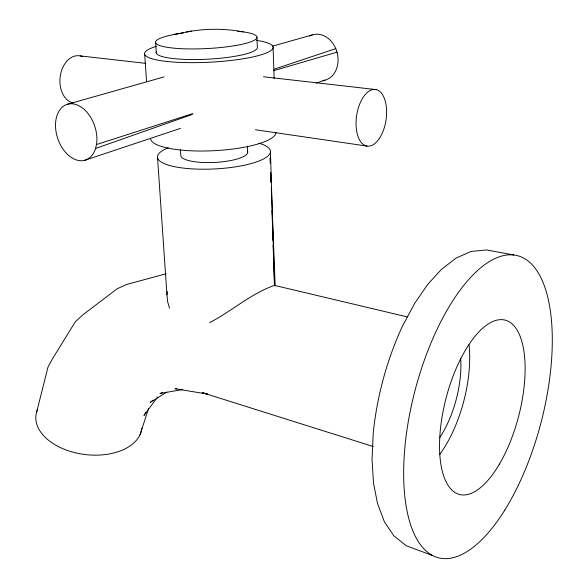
<?xml version="1.0" encoding="UTF-8"?>
<svg xmlns="http://www.w3.org/2000/svg" width="588" height="588" viewBox="0 0 588 588"><rect width="100%" height="100%" fill="white"/><g stroke="black" fill="none" stroke-linecap="round" stroke-linejoin="round"><path stroke-width="0.88" d="M169.513 308.296L167.639 301.659L166.955 294.86L167.323 291.582M95.587 148.455L96.491 144.545A29.319 19.514 71.6 0 0 70.692 103.76A29.319 19.514 71.6 0 0 60.939 145.795A29.319 19.514 71.6 0 0 95.587 148.455L192.21 114.439M36.75 411.681L48.054 366.883L52.538 358.731L75.308 321.798L82.768 314.933L117.188 288.737L126.663 284.46L166.073 273.78M140.017 434.752L148.551 408.572M145.853 412.335L143.987 415.481L157.599 397.003M152.998 400.163L150.153 402.479L166.845 392.1M209.607 322.65C231.723 311.221 250.863 293.588 274.493 285.378L407.374 316.939M162.442 392.608L159.987 393.475L182.273 389.601M274.045 69.237L335.777 48.642L337.005 52.163A23.513 18.853 75.7 0 1 322.885 80.593M84.731 160.296L180.45 128.375M316.351 83.055L325.054 80.152M96.491 144.545L192.923 113.55M273.589 70.7L337.005 52.163M67.105 104.377L164.126 76.888M272.611 46.143L312.309 34.898M186.396 32.046C205.087 28.364 224.609 28.393 243.314 31.899M173.622 34.582L191.298 31.046M176.856 388.764L175.062 388.719L207.637 394.107L202.199 392.63L373.321 446.557M80.269 55.911L145.78 63.35M263.475 76.741L376.166 89.611A28.621 14.862 -81.5 0 1 381.465 134.843A28.621 14.862 -81.5 0 1 356.343 128.941A28.621 14.862 -81.5 0 1 376.166 89.611M255.39 129.75L367.015 146.089M513.868 255.008L486.526 249.944L471.157 251.436L456.185 258L441.323 269.502L427.821 284.261L414.783 303.165L402.398 326.274C386.926 359.834 377.136 395.871 373.27 432.621L372.042 459.36L373.505 483.013L377.496 503.416L384.361 521.762L393.864 535.889L406.345 545.789L432.79 555.623M273.721 262.579L274.493 285.378L275.177 285.871L271.362 187.925M157.547 157.797L166.955 294.86M144.67 54.236L146.588 81.614M155.607 42.748L156.29 53.016M180.442 149.661L180.832 155.989A33.516 8.71 -2.9 0 0 217.604 162.259A33.516 8.71 -2.9 0 0 247.423 151.065M247.408 146.081L247.673 152.417M270.186 157.724L270.399 163.214M270.759 172.365L271.149 182.434M256.985 37.478L257.375 47.753A50.656 9.195 -2.9 0 1 203.705 59.359A50.656 9.195 -2.9 0 1 156.452 51.568M270.179 158.606L270.333 163.163M270.767 175.93L270.987 182.317M271.355 193.261L271.671 202.382M271.95 210.592L272.325 221.536M272.538 227.924L272.972 240.69M273.126 245.247L273.626 259.845M273.111 47.54L274.148 78.579M270.443 151.755L274.493 285.378M141.877 428.101A53.346 32.847 7.1 0 1 80.813 453.914A53.346 32.847 7.1 0 1 37.345 410.042M460.698 358.504A68.399 30.973 -75.2 0 1 439.773 437.56M256.324 40.322A64.342 11.709 -2.9 0 1 255.464 56.338A64.342 11.709 -2.9 0 1 168.065 61.578A64.342 11.709 -2.9 0 1 156.393 46.32M275.948 132.432A62.791 15.435 -2.9 0 1 214.635 150.668A62.791 15.435 -2.9 0 1 150.616 139.099M258.867 143.178A56.566 14.715 -2.9 0 1 252.392 163.214A56.566 14.715 -2.9 0 1 176.444 167.051A56.566 14.715 -2.9 0 1 168.264 147.75M237.611 31.267A50.803 8.835 -2.9 0 1 241.22 44.453A50.803 8.835 -2.9 0 1 164.824 46.893A50.803 8.835 -2.9 0 1 183.258 33.002M309.567 36.059A23.513 18.853 75.7 0 1 335.777 48.642M73.03 103.003A23.873 16.861 -84.9 0 1 60.63 74.051A23.873 16.861 -84.9 0 1 82.82 56.727M469.04 344.752A87.384 39.594 -75.2 0 1 439.677 454.495M504.835 510.009A156.129 65.011 -75.3 0 0 524.599 258.617A156.129 65.011 -75.3 0 0 404.529 451.569A156.129 65.011 -75.3 0 0 504.835 510.009M499.396 464.138A90.111 37.397 -75.3 0 0 507.789 321.07A90.111 37.397 -75.3 0 0 439.809 436.693A90.111 37.397 -75.3 0 0 499.396 464.138"/></g></svg>
